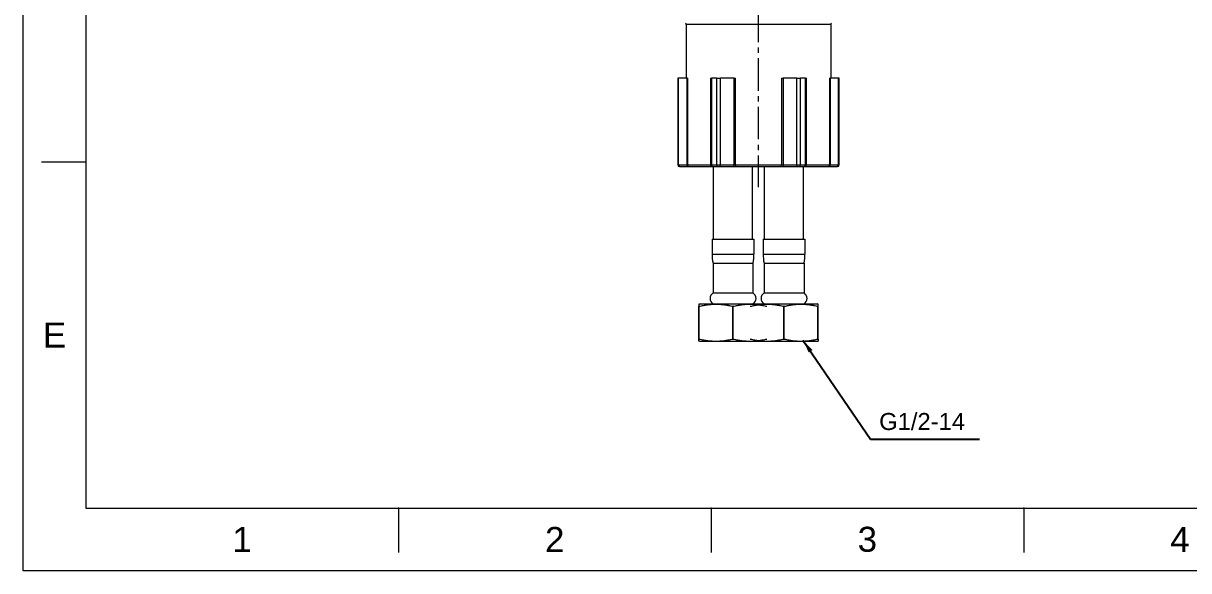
# Model space of a CAD drawing. Header units: millimetres. Extents: x 12315 to 13087, y 1034 to 1580.
# Drawn here: x 12314.7 to 12657.2, y 1034.5 to 1195.5 of the extents above; entities that cross this region are included whole.
import ezdxf

# ---------------------------------------------------------------- set-up
doc = ezdxf.new("R2010")
doc.units = ezdxf.units.MM
doc.linetypes.add('CENTER2', pattern=[28.575, 19.05, -3.175, 3.175, -3.175])
doc.linetypes.add('CENTERX2', pattern=[101.6, 63.5, -12.7, 12.7, -12.7])
for name, color, linetype, lineweight in [('CENTER', 1, 'CENTERX2', 15), ('DIM_', 5, 'Continuous', 9), ('FORM', 7, 'Continuous', 13)]:
    doc.layers.add(name, color=color, linetype=linetype, lineweight=lineweight)
doc.styles.get("Standard").update_dxf_attribs({"font": 'arial.ttf'})
doc.dimstyles.new('사본(2) STANDARD', dxfattribs={"dimscale": 0, "dimtxt": 4, "dimasz": 4, "dimexe": 1.25, "dimexo": 0.625, "dimgap": 1.5, "dimtad": 3, "dimtih": 1, "dimtoh": 1, "dimdec": 1, "dimzin": 9, "dimdsep": 46, "dimtxsty": 'Standard', "dimcen": 2.5, "dimclrd": 5, "dimclre": 5, "dimclrt": 5, "dimadec": 0, "dimazin": 0, "dimtfac": 1, "dimtdec": 1, "dimtmove": 0, "dimatfit": 3, "dimfxl": 1.25, "dimtfill": 1, "dimtolj": 1, "dimtzin": 0, "dimarcsym": 0})

msp = doc.modelspace()

# ---------------------------------------------------------------- linework, layer by layer
at = {"linetype": 'Continuous', "lineweight": 18}
for p, q in [((12509.55, 1195.07), (12509.55, 1179.32)), ((12552.05, 1195.07), (12552.05, 1179.32)), ((12507.07, 1179.32), (12507.07, 1153.82)), ((12507.29, 1179.32), (12507.07, 1179.32)), ((12509.79, 1179.32), (12507.29, 1179.32)), ((12509.79, 1179.32), (12509.98, 1179.32)), ((12516.73, 1179.32), (12516.99, 1179.32)), ((12518.51, 1179.32), (12516.99, 1179.32)), ((12518.51, 1179.32), (12519.58, 1179.32)), ((12523.6, 1179.32), (12519.58, 1179.32)), ((12523.6, 1179.32), (12524.05, 1179.32)), ((12537.55, 1179.32), (12538.01, 1179.32)), ((12542.03, 1179.32), (12538.01, 1179.32)), ((12542.03, 1179.32), (12543.1, 1179.32)), ((12544.61, 1179.32), (12543.1, 1179.32)), ((12544.61, 1179.32), (12544.88, 1179.32)), ((12551.63, 1179.32), (12551.82, 1179.32)), ((12554.32, 1179.32), (12551.82, 1179.32)), ((12554.53, 1179.32), (12554.32, 1179.32)), ((12554.53, 1153.82), (12554.53, 1179.32)), ((12507.68, 1153.32), (12507.57, 1153.32)), ((12507.68, 1153.32), (12510.18, 1153.32)), ((12510.18, 1153.32), (12510.47, 1153.32)), ((12510.47, 1153.32), (12517.06, 1153.32)), ((12517.06, 1153.32), (12517.46, 1153.32)), ((12517.46, 1153.32), (12518.97, 1153.32)), ((12517.55, 1144.17), (12517.55, 1153.32)), ((12518.97, 1153.32), (12519.51, 1153.32)), ((12519.51, 1153.32), (12523.53, 1153.32)), ((12523.53, 1153.32), (12524.21, 1153.32)), ((12524.21, 1153.32), (12537.39, 1153.32)), ((12529.05, 1144.17), (12529.05, 1153.32)), ((12532.55, 1144.17), (12532.55, 1153.32)), ((12537.39, 1153.32), (12538.08, 1153.32)), ((12538.08, 1153.32), (12542.1, 1153.32)), ((12542.1, 1153.32), (12542.63, 1153.32)), ((12542.63, 1153.32), (12544.15, 1153.32)), ((12544.05, 1144.17), (12544.05, 1153.32)), ((12544.15, 1153.32), (12544.55, 1153.32)), ((12544.55, 1153.32), (12551.14, 1153.32)), ((12551.14, 1153.32), (12551.43, 1153.32)), ((12551.43, 1153.32), (12553.93, 1153.32)), ((12554.03, 1153.32), (12553.93, 1153.32)), ((12517.55, 1131.94), (12517.55, 1144.17)), ((12529.05, 1131.94), (12529.05, 1144.17)), ((12532.55, 1131.94), (12532.55, 1144.17)), ((12544.05, 1131.94), (12544.05, 1144.17)), ((12517.15, 1131.94), (12529.45, 1131.94)), ((12517.15, 1131.94), (12517.15, 1127.58)), ((12529.45, 1131.94), (12529.45, 1127.58)), ((12532.15, 1131.94), (12532.15, 1127.58)), ((12532.15, 1131.94), (12544.45, 1131.94)), ((12544.45, 1131.94), (12544.45, 1127.58)), ((12517.43, 1124.94), (12529.17, 1124.94)), ((12517.43, 1124.94), (12517.43, 1116.16)), ((12529.17, 1124.94), (12529.17, 1116.16)), ((12532.43, 1124.94), (12532.43, 1116.16)), ((12532.43, 1124.94), (12544.17, 1124.94)), ((12544.17, 1124.94), (12544.17, 1116.16)), ((12517.43, 1116.16), (12529.17, 1116.16)), ((12532.43, 1116.16), (12544.17, 1116.16)), ((12513.3, 1112.87), (12513.47, 1112.94)), ((12513.38, 1112.25), (12513.3, 1112.25)), ((12513.3, 1102.62), (12513.3, 1112.25)), ((12513.38, 1102.62), (12513.38, 1112.25)), ((12513.47, 1112.94), (12530.8, 1112.94)), ((12523.22, 1102.62), (12523.22, 1112.25)), ((12523.38, 1112.25), (12523.22, 1112.25)), ((12523.38, 1102.62), (12523.38, 1112.25)), ((12530.8, 1112.94), (12548.13, 1112.94)), ((12538.22, 1102.62), (12538.22, 1112.25)), ((12538.38, 1112.25), (12538.22, 1112.25)), ((12538.38, 1102.62), (12538.38, 1112.25)), ((12548.3, 1112.87), (12548.13, 1112.94)), ((12548.22, 1102.62), (12548.22, 1112.25)), ((12548.3, 1112.25), (12548.22, 1112.25)), ((12548.3, 1102.62), (12548.3, 1112.25)), ((12513.38, 1102.62), (12513.3, 1102.62)), ((12513.47, 1101.94), (12513.3, 1102.01)), ((12513.47, 1101.94), (12530.8, 1101.94)), ((12523.38, 1102.62), (12523.22, 1102.62)), ((12530.8, 1101.94), (12548.13, 1101.94)), ((12538.38, 1102.62), (12538.22, 1102.62)), ((12548.13, 1101.94), (12548.3, 1102.01)), ((12548.3, 1102.62), (12548.22, 1102.62))]:
    msp.add_line(p, q, dxfattribs=at)
at = {"linetype": 'Continuous', "lineweight": 13}
for p, q in [((12552.05, 1195.07), (12509.55, 1195.07)), ((12507.29, 1153.82), (12507.29, 1179.32)), ((12509.79, 1153.82), (12509.79, 1179.32)), ((12509.98, 1153.82), (12509.98, 1179.32)), ((12516.73, 1179.32), (12516.73, 1153.82)), ((12516.99, 1179.32), (12516.99, 1153.82)), ((12518.51, 1153.82), (12518.51, 1179.32)), ((12519.58, 1153.82), (12519.58, 1179.32)), ((12523.6, 1153.82), (12523.6, 1179.32)), ((12524.05, 1153.82), (12524.05, 1179.32)), ((12537.55, 1179.32), (12537.55, 1153.82)), ((12538.01, 1179.32), (12538.01, 1153.82)), ((12542.03, 1153.82), (12542.03, 1179.32)), ((12543.1, 1153.82), (12543.1, 1179.32)), ((12544.61, 1153.82), (12544.61, 1179.32)), ((12544.88, 1153.82), (12544.88, 1179.32)), ((12551.63, 1179.32), (12551.63, 1153.82)), ((12551.82, 1179.32), (12551.82, 1153.82)), ((12554.32, 1153.82), (12554.32, 1179.32)), ((12507.07, 1153.82), (12507.29, 1153.82)), ((12507.29, 1153.82), (12509.79, 1153.82)), ((12509.79, 1153.82), (12509.98, 1153.82)), ((12509.98, 1153.82), (12516.73, 1153.82)), ((12516.73, 1153.82), (12516.99, 1153.82)), ((12516.99, 1153.82), (12518.51, 1153.82)), ((12518.51, 1153.82), (12519.58, 1153.82)), ((12519.58, 1153.82), (12523.6, 1153.82)), ((12523.6, 1153.82), (12524.05, 1153.82)), ((12524.05, 1153.82), (12537.55, 1153.82)), ((12537.55, 1153.82), (12538.01, 1153.82)), ((12538.01, 1153.82), (12542.03, 1153.82)), ((12542.03, 1153.82), (12543.1, 1153.82)), ((12543.1, 1153.82), (12544.61, 1153.82)), ((12544.61, 1153.82), (12544.88, 1153.82)), ((12544.88, 1153.82), (12551.63, 1153.82)), ((12551.63, 1153.82), (12551.82, 1153.82)), ((12551.82, 1153.82), (12554.32, 1153.82)), ((12554.53, 1153.82), (12554.32, 1153.82)), ((12517.15, 1127.58), (12529.45, 1127.58)), ((12532.15, 1127.58), (12544.45, 1127.58))]:
    msp.add_line(p, q, dxfattribs=at)
at = {"linetype": 'Continuous', "lineweight": 18}
for centre, radius, start, end in [((12509.05, 1195.07), 0.5, 0, 52.4314), ((12552.55, 1195.07), 0.5, 127.5686, 180), ((12507.57, 1153.82), 0.5, 180, 270), ((12554.03, 1153.82), 0.5, 270, 0), ((12529.74, 1127.58), 12.59, 180, 192.1084), ((12516.87, 1127.58), 12.59, 347.8916, 0), ((12544.74, 1127.58), 12.59, 180, 192.1084), ((12531.87, 1127.58), 12.59, 347.8916, 0), ((12518.44, 1114.55), 1.9, 121.9344, 238.0656), ((12528.17, 1114.55), 1.9, 301.9344, 58.0656), ((12533.44, 1114.55), 1.9, 121.9344, 238.0656), ((12543.17, 1114.55), 1.9, 301.9344, 58.0656)]:
    msp.add_arc(centre, radius, start, end, dxfattribs=at)
at = {"linetype": 'Continuous', "lineweight": 13}
for centre, ratio, start_param, end_param in [((12507.68, 1153.82), 0.787559, 1.570796, 3.141593), ((12510.18, 1153.82), 0.787559, 1.570796, 3.141593), ((12510.47, 1153.82), 0.979996, 1.570796, 3.141593), ((12517.06, 1153.82), 0.66235, 1.570796, 3.141593), ((12517.46, 1153.82), 0.927458, 1.570796, 3.141593), ((12518.97, 1153.82), 0.927458, 1.570796, 3.141593), ((12519.51, 1153.82), 0.139899, 3.141593, 4.712389), ((12523.53, 1153.82), 0.139899, 3.141593, 4.712389), ((12524.21, 1153.82), 0.317646, 1.570796, 3.141593), ((12537.39, 1153.82), 0.317646, 3.141593, 4.712389), ((12538.08, 1153.82), 0.139899, 1.570796, 3.141593), ((12542.1, 1153.82), 0.139899, 1.570796, 3.141593), ((12542.63, 1153.82), 0.927458, 3.141593, 4.712389), ((12544.15, 1153.82), 0.927458, 3.141593, 4.712389), ((12544.55, 1153.82), 0.66235, 3.141593, 4.712389), ((12551.14, 1153.82), 0.979996, 3.141593, 4.712389), ((12551.43, 1153.82), 0.787559, 3.141593, 4.712389), ((12553.93, 1153.82), 0.787559, 3.141593, 4.712389)]:
    msp.add_ellipse(centre, major_axis=(0, 0.5), ratio=ratio, start_param=start_param, end_param=end_param, dxfattribs=at)
at = {"linetype": 'Continuous', "lineweight": 18}
for points, knots in [([(12513.3, 1112.87), (12513.3, 1112.87), (12513.3, 1112.85), (12513.3, 1112.8), (12513.3, 1112.75), (12513.3, 1112.59), (12513.3, 1112.44), (12513.3, 1112.25)], [0, 0, 0, 0, 0.25, 0.25, 0.5, 0.5, 1, 1, 1, 1]), ([(12513.38, 1112.25), (12513.79, 1112.34), (12514.2, 1112.43), (12515.02, 1112.58), (12515.42, 1112.65), (12516.24, 1112.75), (12516.65, 1112.8), (12517.47, 1112.85), (12517.88, 1112.87), (12518.7, 1112.87), (12519.11, 1112.85), (12519.93, 1112.8), (12520.34, 1112.76), (12520.96, 1112.68), (12521.17, 1112.65), (12521.48, 1112.6), (12521.58, 1112.58), (12521.79, 1112.55), (12522.3, 1112.45), (12522.81, 1112.35), (12523.22, 1112.25)], [0, 0, 0, 0, 0.125, 0.125, 0.25, 0.25, 0.375, 0.375, 0.5, 0.5, 0.625, 0.625, 0.75, 0.75, 0.8125, 0.8125, 0.84375, 0.84375, 0.875, 1, 1, 1, 1]), ([(12523.38, 1112.25), (12523.79, 1112.34), (12524.2, 1112.43), (12525.02, 1112.58), (12525.42, 1112.65), (12526.24, 1112.75), (12526.65, 1112.8), (12527.47, 1112.85), (12527.88, 1112.87), (12528.7, 1112.87), (12529.11, 1112.85), (12529.93, 1112.8), (12530.34, 1112.76), (12530.96, 1112.68), (12531.17, 1112.65), (12531.48, 1112.6), (12531.58, 1112.58), (12531.79, 1112.55), (12532.3, 1112.45), (12532.81, 1112.35), (12533.22, 1112.25)], [0, 0, 0, 0, 0.125, 0.125, 0.25, 0.25, 0.375, 0.375, 0.5, 0.5, 0.625, 0.625, 0.75, 0.75, 0.8125, 0.8125, 0.84375, 0.84375, 0.875, 1, 1, 1, 1]), ([(12528.38, 1112.25), (12528.79, 1112.34), (12529.2, 1112.43), (12530.02, 1112.58), (12530.42, 1112.65), (12531.24, 1112.75), (12531.65, 1112.8), (12532.47, 1112.85), (12532.88, 1112.87), (12533.7, 1112.87), (12534.11, 1112.85), (12534.93, 1112.8), (12535.34, 1112.76), (12535.96, 1112.68), (12536.17, 1112.65), (12536.48, 1112.6), (12536.58, 1112.58), (12536.79, 1112.55), (12537.3, 1112.45), (12537.81, 1112.35), (12538.22, 1112.25)], [0, 0, 0, 0, 0.125, 0.125, 0.25, 0.25, 0.375, 0.375, 0.5, 0.5, 0.625, 0.625, 0.75, 0.75, 0.8125, 0.8125, 0.84375, 0.84375, 0.875, 1, 1, 1, 1]), ([(12538.38, 1112.25), (12538.79, 1112.34), (12539.2, 1112.43), (12540.02, 1112.58), (12540.42, 1112.65), (12541.24, 1112.75), (12541.65, 1112.8), (12542.47, 1112.85), (12542.88, 1112.87), (12543.7, 1112.87), (12544.11, 1112.85), (12544.93, 1112.8), (12545.34, 1112.76), (12545.96, 1112.68), (12546.17, 1112.65), (12546.48, 1112.6), (12546.58, 1112.58), (12546.79, 1112.55), (12547.3, 1112.45), (12547.81, 1112.35), (12548.22, 1112.25)], [0, 0, 0, 0, 0.125, 0.125, 0.25, 0.25, 0.375, 0.375, 0.5, 0.5, 0.625, 0.625, 0.75, 0.75, 0.8125, 0.8125, 0.84375, 0.84375, 0.875, 1, 1, 1, 1]), ([(12548.3, 1112.25), (12548.3, 1112.44), (12548.3, 1112.59), (12548.3, 1112.75), (12548.3, 1112.8), (12548.3, 1112.85), (12548.3, 1112.87), (12548.3, 1112.87)], [0, 0, 0, 0, 0.5, 0.5, 0.75, 0.75, 1, 1, 1, 1]), ([(12513.3, 1102.01), (12513.3, 1102.01), (12513.3, 1102.02), (12513.3, 1102.07), (12513.3, 1102.12), (12513.3, 1102.28), (12513.3, 1102.43), (12513.3, 1102.62)], [0, 0, 0, 0, 0.25, 0.25, 0.5, 0.5, 1, 1, 1, 1]), ([(12513.38, 1102.62), (12513.79, 1102.53), (12514.2, 1102.44), (12515.02, 1102.29), (12515.42, 1102.22), (12516.24, 1102.12), (12516.65, 1102.07), (12517.47, 1102.02), (12517.88, 1102.01), (12518.7, 1102), (12519.11, 1102.02), (12519.93, 1102.07), (12520.34, 1102.11), (12520.96, 1102.19), (12521.17, 1102.22), (12521.48, 1102.27), (12521.58, 1102.29), (12521.79, 1102.32), (12522.3, 1102.42), (12522.81, 1102.53), (12523.22, 1102.62)], [0, 0, 0, 0, 0.125, 0.125, 0.25, 0.25, 0.375, 0.375, 0.5, 0.5, 0.625, 0.625, 0.75, 0.75, 0.8125, 0.8125, 0.84375, 0.84375, 0.875, 1, 1, 1, 1]), ([(12523.38, 1102.62), (12523.79, 1102.53), (12524.2, 1102.44), (12525.02, 1102.29), (12525.42, 1102.22), (12526.24, 1102.12), (12526.65, 1102.07), (12527.47, 1102.02), (12527.88, 1102.01), (12528.7, 1102), (12529.11, 1102.02), (12529.93, 1102.07), (12530.34, 1102.11), (12530.96, 1102.19), (12531.17, 1102.22), (12531.48, 1102.27), (12531.58, 1102.29), (12531.79, 1102.32), (12532.3, 1102.42), (12532.81, 1102.53), (12533.22, 1102.62)], [0, 0, 0, 0, 0.125, 0.125, 0.25, 0.25, 0.375, 0.375, 0.5, 0.5, 0.625, 0.625, 0.75, 0.75, 0.8125, 0.8125, 0.84375, 0.84375, 0.875, 1, 1, 1, 1]), ([(12528.38, 1102.62), (12528.79, 1102.53), (12529.2, 1102.44), (12530.02, 1102.29), (12530.42, 1102.22), (12531.24, 1102.12), (12531.65, 1102.07), (12532.47, 1102.02), (12532.88, 1102.01), (12533.7, 1102), (12534.11, 1102.02), (12534.93, 1102.07), (12535.34, 1102.11), (12535.96, 1102.19), (12536.17, 1102.22), (12536.48, 1102.27), (12536.58, 1102.29), (12536.79, 1102.32), (12537.3, 1102.42), (12537.81, 1102.53), (12538.22, 1102.62)], [0, 0, 0, 0, 0.125, 0.125, 0.25, 0.25, 0.375, 0.375, 0.5, 0.5, 0.625, 0.625, 0.75, 0.75, 0.8125, 0.8125, 0.84375, 0.84375, 0.875, 1, 1, 1, 1]), ([(12538.38, 1102.62), (12538.79, 1102.53), (12539.2, 1102.44), (12540.02, 1102.29), (12540.42, 1102.22), (12541.24, 1102.12), (12541.65, 1102.07), (12542.47, 1102.02), (12542.88, 1102.01), (12543.7, 1102), (12544.11, 1102.02), (12544.93, 1102.07), (12545.34, 1102.11), (12545.96, 1102.19), (12546.17, 1102.22), (12546.48, 1102.27), (12546.58, 1102.29), (12546.79, 1102.32), (12547.3, 1102.42), (12547.81, 1102.53), (12548.22, 1102.62)], [0, 0, 0, 0, 0.125, 0.125, 0.25, 0.25, 0.375, 0.375, 0.5, 0.5, 0.625, 0.625, 0.75, 0.75, 0.8125, 0.8125, 0.84375, 0.84375, 0.875, 1, 1, 1, 1]), ([(12548.3, 1102.62), (12548.3, 1102.43), (12548.3, 1102.28), (12548.3, 1102.12), (12548.3, 1102.07), (12548.3, 1102.02), (12548.3, 1102.01), (12548.3, 1102.01)], [0, 0, 0, 0, 0.5, 0.5, 0.75, 0.75, 1, 1, 1, 1])]:
    msp.add_open_spline(points, degree=3, knots=knots, dxfattribs=at)
at = {"layer": 'CENTER', "color": 1, "linetype": 'CENTER2', "ltscale": 0.5}
msp.add_line((12530.71, 1385.2), (12530.71, 1147.29), dxfattribs=at)
at = {"layer": 'FORM'}
for p, q in [((12333.06, 1561.94), (12333.06, 1052.86)), ((12333.06, 1154.67), (12320.07, 1154.67)), ((12333.06, 1052.86), (13068.19, 1052.86)), ((12424.95, 1052.86), (12424.95, 1039.86)), ((12516.85, 1052.86), (12516.85, 1039.86)), ((12608.74, 1052.86), (12608.74, 1039.86))]:
    msp.add_line(p, q, dxfattribs=at)
msp.add_lwpolyline([(12314.69, 1580.31), (13086.57, 1580.31), (13086.57, 1034.48), (12314.69, 1034.48)], close=True, dxfattribs=at)
for p in [(12424.95, 1052.86), (12516.85, 1052.86), (12608.74, 1052.86)]:
    msp.add_point(p, dxfattribs=at)

# ---------------------------------------------------------------- texts
at = {"layer": 'DIM_', "insert": (12566.26, 1080.86), "char_height": 5, "attachment_point": 1}
msp.add_mtext_dynamic_manual_height_columns('G1/2-14', width=28.1224, gutter_width=12.5, heights=[0], dxfattribs=at)
at = {"layer": 'FORM', "char_height": 7.35, "attachment_point": 5}
for s, width, insert in [('E', 12.996, (12323.87, 1103.77)), ('1', 64.98, (12379.01, 1043.67)), ('2', 64.98, (12470.9, 1043.67)), ('3', 64.98, (12562.79, 1043.67)), ('4', 64.98, (12654.68, 1043.67))]:
    msp.add_mtext_dynamic_manual_height_columns(s, width=width, gutter_width=16.25, heights=[0], dxfattribs=dict(at, insert=insert))

# ---------------------------------------------------------------- leaders
at = {"layer": 'DIM_'}
msp.add_leader([(12543.84, 1102.32), (12563.76, 1073.17), (12595.74, 1073.17)], dimstyle='사본(2) STANDARD', override={"dimscale": 1, "dimtad": 0}, dxfattribs=at)

doc.saveas('drawing.dxf')
